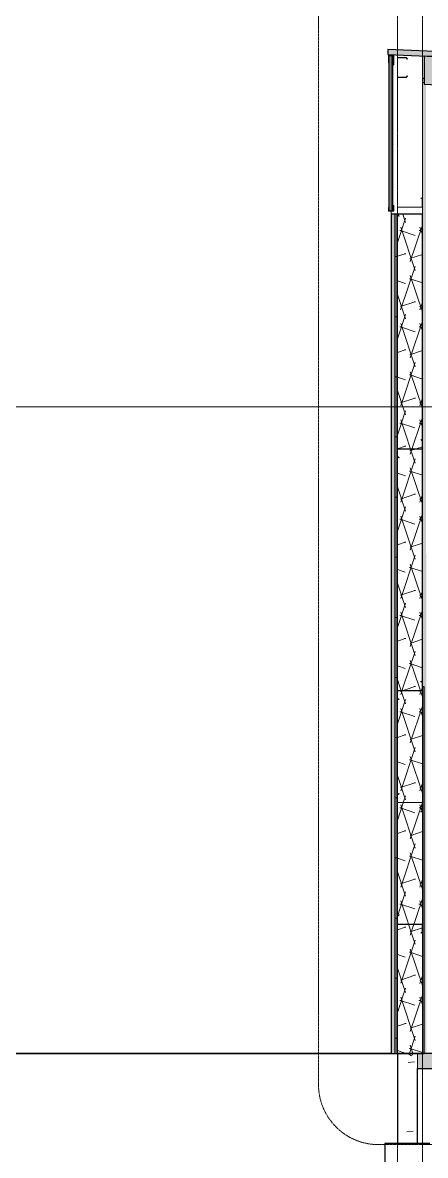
# Model space of a CAD drawing. Header units: inches. Extents: x -55396 to -733, y -290 to 853.
# Drawn here: x -17354.2 to -17193.3, y -40.7 to 411.4 of the extents above; entities that cross this region are included whole.
import ezdxf

# ---------------------------------------------------------------- set-up
doc = ezdxf.new("R2010")
doc.units = ezdxf.units.IN
doc.header["$MEASUREMENT"] = 0
for name, pattern in [('Dash Dot 3_16_', [0.3125, 0.1875, -0.0625, 0, -0.0625]), ('Grid Line 1_2_', [0.875, 0.5, -0.125, 0.125, -0.125]), ('Grid Line 1_2__2_', [0.875, 0.5, -0.125, 0.125, -0.125])]:
    doc.linetypes.add(name, pattern=pattern)
for name, color, linetype, lineweight in [('A-ANNO-SYMB', 150, 'Continuous', 9), ('A-CLNG', 13, 'Continuous', 9), ('A-CLNG-PATT', 13, 'Continuous', 25), ('A-FLOR', 192, 'Continuous', 9), ('A-FLOR-LEVL', 51, 'Continuous', 9), ('A-FLOR-MCUT', 51, 'Continuous', 9), ('A-GLAZ-CWMG', 51, 'Continuous', 9), ('A-ROOF', 132, 'Continuous', 9), ('A-WALL', 113, 'Continuous', 9), ('A-WALL-PATT', 111, 'Continuous', 25), ('C-TOPO', 7, 'Continuous', 9), ('L-SITE-WALL', 31, 'Continuous', 9), ('S-BEAM', 12, 'Continuous', 9), ('S-FNDN', 32, 'Continuous', 9), ('S-GRID', 1, 'Continuous', 9)]:
    doc.layers.add(name, color=color, linetype=linetype, lineweight=lineweight)
pattern_1 = [(50, (22011.01, 102), (55.0854, -4.8198), [5.76, -63.36]), (355, (22011.01, 102), (-10.6557, 57.7685), [4.608, -50.688]), (100.451, (22015.6, 101.6), (44.4295, 52.9487), [4.895, -53.848]), (46.184, (22011.01, 117.36), (81.9644, -12.712), [8.64, -95.04]), (96.636, (22017.84, 116.3), (71.7815, 74.8124), [7.343, -80.772]), (351.184, (22011.01, 117.36), (71.782, 74.8124), [6.912, -76.032]), (21, (22018.69, 113.52), (45.842, -30.9215), [5.76, -63.36]), (326, (22018.69, 113.52), (18.687, 55.6915), [4.608, -50.688]), (71.451, (22022.51, 110.943), (64.529, 24.77), [4.895, -53.848]), (37.5, (22011.012, 102), (0.9339, 25.5668), [2.534, -47.539, 2.534, -48.922, -50.88]), (37.5, (22011.012, 102), (0.9339, 25.5668), [-101.53, 2.534, -48.346]), (7.5, (22011.012, 102), (20.204, 30.2913), [2.534, -26.803, 2.534, -46.387, -19.392]), (7.5, (22011.012, 102), (20.204, 30.2913), [-78.259, 2.534, -16.858]), (327.5, (21993.885, 102), (40.9978, -1.7324), [2.534, -16.666, 2.534, -57.37, -79.488]), (327.5, (21993.885, 102), (40.9978, -1.7324), [-79.104, 2.534, -76.954]), (317.5, (21986.205, 102), (44.7889, 7.6878), [2.534, -22.426, 2.534, -37.248, -56.448]), (317.5, (21986.205, 102), (44.7889, 7.6878), [-64.742, 2.534, -53.914])]
pattern_2 = [(45, (22011.012, 102), (-19.007, 19.007), []), (45, (22011.012, 130.8), (-19.007, 19.007), [])]
pattern_3 = [(0, (22011.012, 102), (0, 24), []), (90, (22011.012, 102), (-24, 1e-15), [])]
pattern_4 = [(161.57, (22011.972, 102.96), (-7.6802237, -0.0009796), [0, -54.643, 6.067, 0]), (18.43, (22010.052, 102.96), (-7.6802237, 0.0009796), [0, -54.643, 6.067, 0]), (108.43, (22011.972, 102.96), (3.8382953, -19.20136532), [18.211, -42.499]), (71.57, (22010.052, 102.96), (3.8382953, 19.20136532), [18.211, -42.499])]

# ---------------------------------------------------------------- blocks, each defined once
blk = doc.blocks.new('Locker Rooms and Restrooms_rvt-3-Section 1')
at = {"layer": 'A-FLOR-LEVL', "linetype": 'Grid Line 1_2__2_'}
blk.add_line((20361.6, 0), (23227.37, 0), dxfattribs=at)
blk = doc.blocks.new('Struct_Xcel_Sports Complex_rvt-3-Section 1')
at = {"layer": 'A-FLOR'}
blk.add_hatch(color=254, dxfattribs=at).paths.add_polyline_path([(21132.3, -6), (22790.8, -6), (22790.8, 0), (21132.3, 0), (21132.3, -1.69)], flags=0)
at = {"layer": 'A-WALL-PATT', "lineweight": 9}
h = blk.add_hatch(dxfattribs=at)
h.set_pattern_fill('FP_27', color=250, style=0, pattern_type=2)
h.set_pattern_definition(pattern_1)
h.paths.add_polyline_path([(21132.3, -36), (21132.3, 0), (21124.3, 0), (21124.3, -36)], flags=0)
at = {"layer": 'S-FNDN'}
h = blk.add_hatch(dxfattribs=at)
h.set_pattern_fill('FP_27', color=256, style=0, pattern_type=2)
h.set_pattern_definition(pattern_1)
h.paths.add_polyline_path([(21119.3, -48), (21137.3, -48), (21137.3, -36), (21119.3, -36)], flags=0)
at = {"layer": 'A-FLOR', "color": 130, "lineweight": 25}
for p, q in [((22790.8, 0), (21132.3, 0)), ((21132.3, -6), (22790.8, -6))]:
    blk.add_line(p, q, dxfattribs=at)
at = {"layer": 'A-FLOR-MCUT', "color": 250}
blk.add_line((21132.3, 0), (21132.3, -6), dxfattribs=at)
at = {"layer": 'A-WALL', "color": 250}
blk.add_line((21132.3, -6), (21132.3, 0), dxfattribs=at)
at = {"layer": 'L-SITE-WALL', "color": 130, "lineweight": 25}
for p, q in [((21132.3, 0), (21124.3, 0)), ((21124.3, 0), (21124.3, -36)), ((21132.3, -36), (21132.3, -6)), ((21124.3, -36), (21132.3, -36))]:
    blk.add_line(p, q, dxfattribs=at)
at = {"layer": 'S-FNDN', "color": 130, "lineweight": 25}
for p, q in [((21137.3, -36), (21119.3, -36)), ((21119.3, -36), (21119.3, -48))]:
    blk.add_line(p, q, dxfattribs=at)
blk = doc.blocks.new('Girt_Z - 10_D-1354023-Section 1')
at = {"layer": 'S-BEAM'}
h = blk.add_hatch(dxfattribs=at)
h.set_pattern_fill('FP_20', color=256, style=0, pattern_type=2)
h.set_pattern_definition(pattern_2)
h.paths.add_polyline_path([(21133.73, 47.95), (21134.3, 48.43), (21134.3, 51.37), (21134.19, 51.37), (21134.19, 48.48), (21133.66, 48.03)], flags=0)
h.paths.add_polyline_path([(21124.3, 51.45), (21124.41, 51.63), (21124.41, 54.77), (21124.95, 55.22), (21124.88, 55.3), (21124.3, 54.82)], flags=0)
h.paths.add_polyline_path([(21134.12, 51.45), (21134.12, 51.55), (21124.49, 51.55), (21124.3, 51.45)], flags=0)
at = {"layer": 'S-BEAM', "lineweight": 15}
for p, q in [((21124.88, 55.3), (21124.3, 54.82)), ((21124.3, 54.82), (21124.3, 51.45)), ((21124.41, 54.77), (21124.95, 55.22)), ((21124.41, 51.63), (21124.41, 54.77)), ((21124.95, 55.22), (21124.88, 55.3)), ((21124.3, 51.45), (21134.12, 51.45)), ((21134.12, 51.55), (21124.49, 51.55)), ((21134.19, 51.37), (21134.19, 48.48)), ((21134.3, 48.43), (21134.3, 51.37)), ((21134.19, 48.48), (21133.66, 48.03)), ((21133.66, 48.03), (21133.73, 47.95)), ((21133.73, 47.95), (21134.3, 48.43))]:
    blk.add_line(p, q, dxfattribs=at)
for centre, radius, start, end in [((21124.49, 51.63), 0.0782, 183.0424, 270), ((21134.12, 51.37), 0.188, 0, 90), ((21134.12, 51.37), 0.0782, 2.1227, 90)]:
    blk.add_arc(centre, radius, start, end, dxfattribs=at)
blk = doc.blocks.new('Girt_C - 8_D-1253504-Section 1')
at = {"layer": 'S-BEAM'}
h = blk.add_hatch(dxfattribs=at)
h.set_pattern_fill('FP_20', color=256, style=0, pattern_type=2)
h.set_pattern_definition(pattern_2)
h.paths.add_polyline_path([(21127.8, 389.49), (21128.29, 390.06), (21128.2, 390.13), (21127.75, 389.6), (21124.49, 389.6), (21124.49, 389.49)], flags=0)
h.paths.add_polyline_path([(21124.41, 389.67), (21124.41, 397.3), (21124.3, 397.3), (21124.3, 389.67)], flags=0)
h.paths.add_polyline_path([(21128.2, 396.84), (21128.28, 396.91), (21127.8, 397.49), (21124.49, 397.49), (21124.49, 397.38), (21127.75, 397.38)], flags=0)
at = {"layer": 'S-BEAM', "lineweight": 15}
for p, q in [((21124.3, 397.3), (21124.3, 389.67)), ((21124.41, 389.67), (21124.41, 397.3)), ((21127.8, 397.49), (21124.49, 397.49)), ((21124.49, 397.38), (21127.75, 397.38)), ((21127.75, 397.38), (21128.2, 396.84)), ((21128.28, 396.91), (21127.8, 397.49)), ((21128.2, 396.84), (21128.28, 396.91)), ((21127.75, 389.6), (21124.49, 389.6)), ((21124.49, 389.49), (21127.8, 389.49)), ((21128.2, 390.13), (21127.75, 389.6)), ((21127.8, 389.49), (21128.29, 390.06)), ((21128.29, 390.06), (21128.2, 390.13))]:
    blk.add_line(p, q, dxfattribs=at)
for centre, radius, start, end in [((21124.49, 397.3), 0.188, 90, 180), ((21124.49, 397.3), 0.0782, 92.1227, 180), ((21124.49, 389.67), 0.188, 180, 270), ((21124.49, 389.67), 0.0782, 180, 266.9576)]:
    blk.add_arc(centre, radius, start, end, dxfattribs=at)
blk = doc.blocks.new('Rectangular Mullion - Profile_Polycarbonate_Upper and left-1149837-Section 1')
at = {"layer": 'A-GLAZ-CWMG'}
blk.add_hatch(color=256, dxfattribs=at).paths.add_polyline_path([(21122.85, 394.61), (21122.85, 398.24), (21120.72, 398.24), (21120.78, 398.17), (21122.79, 398.17), (21122.79, 394.68)], flags=0)
at = {"layer": 'A-GLAZ-CWMG', "lineweight": 13}
for p, q in [((21122.85, 398.24), (21120.72, 398.24)), ((21120.72, 398.24), (21120.72, 395.4)), ((21120.78, 395.46), (21120.78, 398.17)), ((21120.78, 398.17), (21122.79, 398.17)), ((21122.79, 398.17), (21122.79, 394.68)), ((21122.85, 394.61), (21122.85, 398.24)), ((21120.72, 395.4), (21120.85, 395.4)), ((21120.85, 395.46), (21120.78, 395.46)), ((21120.85, 395.4), (21120.85, 395.46)), ((21122.56, 394.86), (21122.49, 394.86)), ((21122.49, 394.86), (21122.49, 394.61)), ((21122.49, 394.61), (21122.85, 394.61)), ((21122.56, 394.68), (21122.56, 394.86)), ((21122.79, 394.68), (21122.56, 394.68))]:
    blk.add_line(p, q, dxfattribs=at)
blk = doc.blocks.new('Rectangular Mullion - Profile_Polycarbonate_Lower-1149838-Section 1')
at = {"layer": 'A-GLAZ-CWMG'}
blk.add_hatch(color=256, dxfattribs=at).paths.add_polyline_path([(21122.85, 336.19), (21122.79, 336.25), (21120.78, 336.25), (21120.72, 336.19)], flags=0)
at = {"layer": 'A-GLAZ-CWMG', "lineweight": 13}
for p, q in [((21120.85, 337.64), (21120.72, 337.64)), ((21120.72, 337.64), (21120.72, 336.19)), ((21120.72, 336.19), (21122.85, 336.19)), ((21120.78, 336.25), (21120.78, 337.58)), ((21120.78, 337.58), (21120.85, 337.58)), ((21122.79, 336.25), (21120.78, 336.25)), ((21120.85, 337.58), (21120.85, 337.64)), ((21122.85, 338.43), (21122.49, 338.43)), ((21122.49, 338.43), (21122.49, 338.18)), ((21122.49, 338.18), (21122.56, 338.18)), ((21122.56, 338.18), (21122.56, 338.37)), ((21122.56, 338.37), (21122.79, 338.37)), ((21122.79, 338.37), (21122.79, 336.25)), ((21122.85, 336.19), (21122.85, 338.43))]:
    blk.add_line(p, q, dxfattribs=at)
blk = doc.blocks.new('columns and girder2 - one-1334686-Section 1')
at = {"layer": 'S-BEAM'}
h = blk.add_hatch(color=256, dxfattribs=at)
h.paths.add_polyline_path([(21135.8, 0), (21135.79, 386.75), (21135.05, 386.78), (21135.05, 389.26), (21134.3, 389.29), (21134.3, 146.25), (21135.05, 146.25), (21135.05, 0)], flags=0)
h.paths.add_polyline_path([(21147.8, 0), (21149.31, 0), (21189.31, 332.48), (21187.8, 332.48), (21149.95, 17.85)], flags=0)
h.paths.add_polyline_path([(22358.09, 0), (22359.55, 0), (22359.55, 98.25), (22358.8, 98.25), (22358.8, 194.5), (22359.55, 194.5), (22359.54, 335.76), (22358.05, 335.82), (22358.05, 0)], flags=0)
h.paths.add_polyline_path([(22348.17, 0), (22349.64, 0), (22309.55, 294.37), (22308.04, 294.37), (22348.12, 0)], flags=0)
h = blk.add_hatch(color=256, dxfattribs=at)
h.paths.add_polyline_path([(22306.55, 296.86), (22306.55, 298.38), (22142.86, 326.52), (22023.34, 319.62), (22023.28, 318.13), (22143.02, 324.97), (22297.96, 298.33)], flags=0)
h.paths.add_polyline_path([(22020.28, 318.09), (22020.34, 319.59), (21599.75, 330.15), (21599.68, 328.66), (22020.18, 318.1)], flags=0)
h.paths.add_polyline_path([(21596.69, 328.89), (21596.75, 330.39), (21362.99, 361.02), (21190.8, 336.44), (21190.8, 334.93), (21363, 359.5), (21596.59, 328.9)], flags=0)
h.paths.add_polyline_path([(21135.05, 387.53), (21135.03, 389.03), (21134.3, 389.03), (21134.3, 387.56)], flags=0)
for p, q in [((21134.3, 389.29), (21134.3, 341.06)), ((21135.05, 389.26), (21134.3, 389.29)), ((21134.3, 389.06), (21134.3, 387.56)), ((21135.03, 389.03), (21134.3, 389.06)), ((21134.3, 387.56), (21135.05, 387.53)), ((21134.3, 337.69), (21134.3, 335))]:
    blk.add_line(p, q, dxfattribs=at)
blk = doc.blocks.new('Girt_Z - 10_D-1223956-Section 1')
at = {"layer": 'S-BEAM', "lineweight": 15}
for p, q in [((21134.12, 144.8), (21124.49, 144.8)), ((21124.49, 144.69), (21134.3, 144.69)), ((21133.73, 148.54), (21133.66, 148.46)), ((21133.66, 148.46), (21134.19, 148.01)), ((21134.3, 148.06), (21133.73, 148.54)), ((21134.19, 148.01), (21134.19, 144.87)), ((21134.3, 144.69), (21134.3, 148.06)), ((21124.3, 144.61), (21124.3, 141.67)), ((21124.3, 141.67), (21124.88, 141.19)), ((21124.41, 141.72), (21124.41, 144.61)), ((21124.95, 141.27), (21124.41, 141.72)), ((21124.88, 141.19), (21124.95, 141.27))]:
    blk.add_line(p, q, dxfattribs=at)
for centre, radius, start, end in [((21124.49, 144.61), 0.188, 90, 180), ((21124.49, 144.61), 0.0782, 90, 177.8773), ((21134.12, 144.88), 0.0782, 270, 356.9576)]:
    blk.add_arc(centre, radius, start, end, dxfattribs=at)
blk = doc.blocks.new('Girt_Z - 10_D-V364-Section 1')
at = {"layer": 'S-BEAM'}
h = blk.add_hatch(dxfattribs=at)
h.set_pattern_fill('FP_20', color=256, style=0, pattern_type=2)
h.set_pattern_definition(pattern_2)
h.paths.add_polyline_path([(21124.88, 237.69), (21124.95, 237.77), (21124.41, 238.22), (21124.41, 241.11), (21124.3, 241.11), (21124.3, 238.17)], flags=0)
h.paths.add_polyline_path([(21134.3, 241.19), (21134.3, 244.56), (21133.73, 245.04), (21133.66, 244.96), (21134.19, 244.51), (21134.19, 241.37)], flags=0)
h.paths.add_polyline_path([(21124.49, 241.19), (21134.3, 241.19), (21134.12, 241.3), (21124.49, 241.3)], flags=0)
at = {"layer": 'S-BEAM', "lineweight": 15}
for p, q in [((21133.73, 245.04), (21133.66, 244.96)), ((21133.66, 244.96), (21134.19, 244.51)), ((21134.3, 244.56), (21133.73, 245.04)), ((21134.19, 244.51), (21134.19, 241.37)), ((21134.3, 241.19), (21134.3, 244.56)), ((21124.3, 241.11), (21124.3, 238.17)), ((21124.41, 238.22), (21124.41, 241.11)), ((21134.12, 241.3), (21124.49, 241.3)), ((21124.49, 241.19), (21134.3, 241.19)), ((21124.3, 238.17), (21124.88, 237.69)), ((21124.95, 237.77), (21124.41, 238.22)), ((21124.88, 237.69), (21124.95, 237.77))]:
    blk.add_line(p, q, dxfattribs=at)
for centre, radius, start, end in [((21124.49, 241.11), 0.188, 90, 180), ((21124.49, 241.11), 0.0782, 90, 177.8773), ((21134.12, 241.38), 0.0782, 270, 356.9576)]:
    blk.add_arc(centre, radius, start, end, dxfattribs=at)
blk = doc.blocks.new('Girt_Z - 10_D-V365-Section 1')
at = {"layer": 'S-BEAM', "lineweight": 15}
for p, q in [((21133.73, 341.54), (21133.66, 341.46)), ((21133.66, 341.46), (21134.19, 341.01)), ((21134.3, 341.06), (21133.73, 341.54)), ((21134.19, 341.01), (21134.19, 337.87)), ((21134.3, 337.69), (21134.3, 341.06)), ((21124.3, 337.61), (21124.3, 334.67)), ((21124.3, 334.67), (21124.88, 334.19)), ((21124.41, 334.72), (21124.41, 337.61)), ((21124.95, 334.27), (21124.41, 334.72)), ((21134.12, 337.8), (21124.49, 337.8)), ((21124.49, 337.69), (21134.3, 337.69)), ((21124.88, 334.19), (21124.95, 334.27))]:
    blk.add_line(p, q, dxfattribs=at)
for centre, radius, start, end in [((21124.49, 337.61), 0.188, 90, 180), ((21124.49, 337.61), 0.0782, 90, 177.8773), ((21134.12, 337.88), 0.0782, 270, 356.9576)]:
    blk.add_arc(centre, radius, start, end, dxfattribs=at)
blk = doc.blocks.new('Girt_Z - 10_D-1263115-Section 1')
at = {"layer": 'S-BEAM'}
h = blk.add_hatch(color=256, dxfattribs=at)
h.paths.add_polyline_path([(21133.73, 96.32), (21134.3, 96.8), (21134.3, 100.18), (21134.19, 100), (21134.19, 96.86), (21133.66, 96.41)], flags=0)
h.paths.add_polyline_path([(21134.12, 100.07), (21134.3, 100.18), (21124.49, 100.18), (21124.49, 100.07)], flags=0)
h.paths.add_polyline_path([(21124.41, 100.25), (21124.41, 103.14), (21124.95, 103.59), (21124.88, 103.68), (21124.3, 103.2), (21124.3, 100.26)], flags=0)
at = {"layer": 'S-BEAM', "lineweight": 15}
for p, q in [((21124.88, 103.68), (21124.3, 103.2)), ((21124.3, 103.2), (21124.3, 100.26)), ((21124.41, 103.14), (21124.95, 103.59)), ((21124.41, 100.25), (21124.41, 103.14)), ((21134.3, 100.18), (21124.49, 100.18)), ((21124.49, 100.07), (21134.12, 100.07)), ((21124.95, 103.59), (21124.88, 103.68)), ((21134.19, 100), (21134.19, 96.86)), ((21134.3, 96.8), (21134.3, 100.18)), ((21134.19, 96.86), (21133.66, 96.41)), ((21133.66, 96.41), (21133.73, 96.32)), ((21133.73, 96.32), (21134.3, 96.8))]:
    blk.add_line(p, q, dxfattribs=at)
for centre, radius, start, end in [((21124.49, 100.26), 0.188, 180, 270), ((21124.49, 100.26), 0.0782, 182.1227, 270), ((21134.12, 99.99), 0.0782, 3.0424, 90)]:
    blk.add_arc(centre, radius, start, end, dxfattribs=at)

msp = doc.modelspace()

# ---------------------------------------------------------------- hatches: boundary and pattern name
at = {"layer": 'A-CLNG-PATT', "lineweight": 9}
h = msp.add_hatch(dxfattribs=at)
h.set_pattern_fill('FP_21', color=256, style=0, pattern_type=2)
h.set_pattern_definition(pattern_4)
h.paths.add_polyline_path([(-15956.21, 335.22), (-15956.21, 346.48), (-17193.72, 398.04), (-17193.72, 386.78), (-16069.55, 339.94)], flags=0)
at = {"layer": 'A-ROOF'}
msp.add_hatch(color=256, dxfattribs=at).paths.add_polyline_path([(-15892.97, 343.84), (-15892.97, 345.84), (-17208.32, 400.65), (-17208.32, 398.65), (-15914.61, 344.74)], flags=0)
at = {"layer": 'A-WALL-PATT', "lineweight": 9, "transparency": 33554649}
msp.add_hatch(color=256, dxfattribs=at).paths.add_polyline_path([(-17207.85, 336.25), (-17206.28, 336.25), (-17206.28, 398.17), (-17207.85, 398.17), (-17207.85, 389.03)], flags=0)
at = {"layer": 'A-WALL-PATT', "lineweight": 9}
h = msp.add_hatch(dxfattribs=at)
h.set_pattern_fill('FP_23', color=256, style=0, pattern_type=2)
h.set_pattern_definition(pattern_3)
h.paths.add_polyline_path([(-17204.47, 146.25), (-17204.47, 335), (-17205.47, 335), (-17205.47, 146.25)], flags=0)
h = msp.add_hatch(dxfattribs=at)
h.set_pattern_fill('FP_21', color=256, style=0, pattern_type=2)
h.set_pattern_definition(pattern_4)
h.paths.add_polyline_path([(-17194.47, 146.25), (-17194.47, 335), (-17204.47, 335), (-17204.47, 146.25)], flags=0)
h = msp.add_hatch(dxfattribs=at)
h.set_pattern_fill('FP_23', color=256, style=0, pattern_type=2)
h.set_pattern_definition(pattern_3)
h.paths.add_polyline_path([(-17204.47, 0), (-17204.47, 146.25), (-17205.47, 146.25), (-17205.47, 0)], flags=0)
h = msp.add_hatch(dxfattribs=at)
h.set_pattern_fill('FP_21', color=256, style=0, pattern_type=2)
h.set_pattern_definition(pattern_4)
h.paths.add_polyline_path([(-17194.47, 0), (-17194.47, 146.25), (-17204.47, 146.25), (-17204.47, 0)], flags=0)
at = {"layer": 'L-SITE-WALL'}
for points in [[(-17205.47, 146.25), (-17205.47, 335), (-17206.97, 335), (-17206.97, 146.25)], [(-17205.47, 0), (-17205.47, 146.25), (-17206.97, 146.25), (-17206.97, 0)]]:
    msp.add_hatch(color=256, dxfattribs=at).paths.add_polyline_path(points, flags=0)
at = {"layer": 'L-SITE-WALL', "lineweight": 5}
msp.add_hatch(color=256, dxfattribs=at).paths.add_polyline_path([(-17193.72, 0), (-17193.72, 146.25), (-17194.47, 146.25), (-17194.47, 0)], flags=0)

# ---------------------------------------------------------------- linework, layer by layer
at = {"layer": 'A-ANNO-SYMB', "linetype": 'Dash Dot 3_16_'}
for p, q in [((-17235.99, 452.37), (-17235.99, -12.43)), ((-17211.99, -36.43), (-17143.85, -36.43))]:
    msp.add_line(p, q, dxfattribs=at)
msp.add_arc((-17211.99, -12.43), 24, 180, 270, dxfattribs=at)
at = {"layer": 'A-CLNG', "lineweight": 25}
for p, q in [((-15956.21, 346.48), (-17193.72, 398.04)), ((-17193.72, 398.04), (-17193.72, 386.78)), ((-17193.72, 386.78), (-15956.21, 335.22))]:
    msp.add_line(p, q, dxfattribs=at)
at = {"layer": 'A-FLOR-LEVL', "linetype": 'Grid Line 1_2_'}
for p, q in [((-17967.17, 258), (-15101.4, 258)), ((-17967.17, 0), (-15101.4, 0))]:
    msp.add_line(p, q, dxfattribs=at)
at = {"layer": 'A-ROOF', "lineweight": 25}
for p, q in [((-15892.97, 345.84), (-17208.32, 400.65)), ((-17208.32, 400.65), (-17208.32, 398.65)), ((-17208.32, 398.65), (-15892.97, 343.84))]:
    msp.add_line(p, q, dxfattribs=at)
at = {"layer": 'A-WALL', "lineweight": 25}
for p, q in [((-17207.85, 398.17), (-17207.85, 336.25)), ((-17206.28, 398.17), (-17207.85, 398.17)), ((-17206.28, 336.25), (-17206.28, 398.17)), ((-17207.85, 336.25), (-17206.28, 336.25))]:
    msp.add_line(p, q, dxfattribs=at)
at = {"layer": 'A-WALL'}
for p, q in [((-17205.47, 335), (-17205.47, 0)), ((-17204.47, 335), (-17204.47, 0)), ((-17194.47, 146.25), (-17194.47, 0))]:
    msp.add_line(p, q, dxfattribs=at)
at = {"layer": 'C-TOPO', "lineweight": 35}
msp.add_line((-17206.97, 0), (-17773.83, 0), dxfattribs=at)
at = {"layer": 'C-TOPO'}
msp.add_line((-17206.97, 0), (-17773.83, 0), dxfattribs=at)
at = {"layer": 'L-SITE-WALL'}
for p, q in [((-17206.97, 398.59), (-17206.97, 398.24)), ((-17206.97, 398.17), (-17206.97, 336.25)), ((-17206.97, 336.19), (-17206.97, 335))]:
    msp.add_line(p, q, dxfattribs=at)
at = {"layer": 'L-SITE-WALL', "lineweight": 25}
for p, q in [((-17206.97, 335), (-17206.97, 0)), ((-17194.47, 335), (-17206.97, 335)), ((-17194.47, 146.25), (-17194.47, 335)), ((-17193.72, 146.25), (-17194.47, 146.25)), ((-17193.72, 0), (-17193.72, 146.25)), ((-17206.97, 0), (-17193.72, 0))]:
    msp.add_line(p, q, dxfattribs=at)
at = {"layer": 'S-GRID', "linetype": 'Grid Line 1_2_'}
for p, q in [((-17204.47, -273.16), (-17204.47, 738.66)), ((-17194.47, -273.16), (-17194.47, 738.66))]:
    msp.add_line(p, q, dxfattribs=at)

# ---------------------------------------------------------------- block references
at = {"layer": 'A-GLAZ-CWMG'}
for name in ['Rectangular Mullion - Profile_Polycarbonate_Upper and left-1149837-Section 1', 'Rectangular Mullion - Profile_Polycarbonate_Lower-1149838-Section 1']:
    msp.add_blockref(name, (-38328.77, 0), dxfattribs=at)
at = {"layer": 'S-BEAM'}
for name in ['Girt_C - 8_D-1253504-Section 1', 'columns and girder2 - one-1334686-Section 1', 'Girt_Z - 10_D-V365-Section 1', 'Girt_Z - 10_D-V364-Section 1', 'Girt_Z - 10_D-1223956-Section 1', 'Girt_Z - 10_D-1263115-Section 1', 'Girt_Z - 10_D-1354023-Section 1']:
    msp.add_blockref(name, (-38328.77, 0), dxfattribs=at)

# ---------------------------------------------------------------- next in the draw order: block references
at = {"color": 210, "lineweight": 5}
msp.add_blockref('Locker Rooms and Restrooms_rvt-3-Section 1', (-38328.77, 0), dxfattribs=at)

# ---------------------------------------------------------------- next in the draw order: block references
msp.add_blockref('Struct_Xcel_Sports Complex_rvt-3-Section 1', (-38328.77, 0), dxfattribs=at)

doc.saveas('drawing.dxf')
